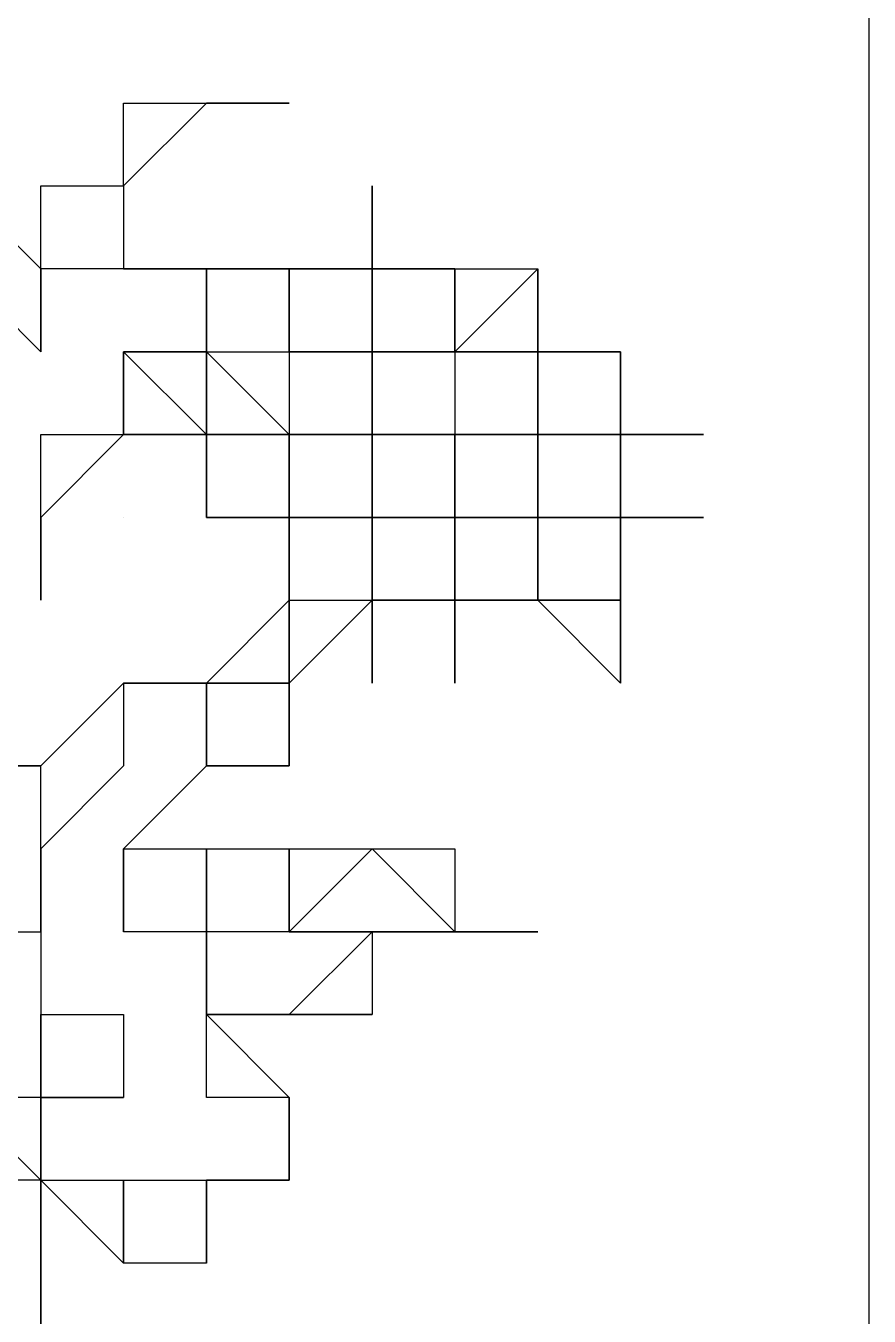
# Model space of a CAD drawing. Header units: millimetres. Extents: x 0 to 600, y 0 to 450.
# Drawn here: x 540.82 to 551, y 40.36 to 55.93 of the extents above; entities that cross this region are included whole.
import ezdxf

# ---------------------------------------------------------------- set-up
doc = ezdxf.new("R2010")
doc.units = ezdxf.units.MM
doc.layers.add('Engraving', color=1, linetype='Continuous')
doc.layers.add('External Cuts', color=5, linetype='Continuous')

msp = doc.modelspace()

# ---------------------------------------------------------------- linework, layer by layer
at = {"layer": 'Engraving'}
for p, q in [((542, 54), (542, 55)), ((542, 55), (543, 55)), ((543, 55), (542, 54)), ((543, 55), (543, 55)), ((543, 55), (543, 55)), ((543, 55), (544, 55)), ((544, 55), (543, 55)), ((543, 55), (543, 55)), ((543, 55), (543, 55)), ((543, 55), (543, 55)), ((544, 55), (544, 55)), ((544, 55), (544, 55)), ((544, 55), (544, 55)), ((540, 54), (541, 53)), ((541, 53), (541, 54)), ((541, 54), (542, 54)), ((542, 54), (542, 54)), ((542, 54), (542, 53)), ((545, 53), (545, 54)), ((545, 54), (545, 53)), ((541, 52), (540, 53)), ((541, 53), (541, 53)), ((541, 53), (541, 52)), ((541, 52), (541, 53)), ((541, 53), (541, 53)), ((541, 53), (541, 53)), ((541, 53), (541, 52)), ((542, 53), (541, 53)), ((541, 53), (541, 53)), ((541, 53), (541, 53)), ((541, 53), (541, 53)), ((543, 53), (542, 53)), ((542, 53), (542, 53)), ((542, 53), (542, 53)), ((542, 53), (542, 53)), ((542, 53), (543, 53)), ((543, 52), (543, 53)), ((543, 53), (543, 53)), ((543, 53), (543, 53)), ((543, 53), (543, 53)), ((543, 53), (543, 52)), ((543, 52), (543, 53)), ((543, 53), (543, 53)), ((543, 53), (543, 53)), ((543, 53), (543, 53)), ((543, 53), (543, 53)), ((543, 53), (543, 53)), ((543, 53), (544, 53)), ((544, 53), (543, 53)), ((543, 53), (544, 53)), ((544, 53), (543, 53)), ((543, 53), (543, 53)), ((543, 53), (543, 53)), ((543, 53), (543, 53)), ((543, 53), (543, 53)), ((543, 53), (543, 53)), ((543, 53), (543, 53)), ((543, 53), (543, 52)), ((544, 52), (544, 53)), ((544, 53), (544, 53)), ((544, 53), (544, 53)), ((544, 53), (544, 53)), ((544, 53), (544, 53)), ((544, 53), (544, 53)), ((544, 53), (544, 53)), ((544, 53), (545, 53)), ((545, 53), (544, 53)), ((544, 53), (544, 53)), ((544, 53), (544, 53)), ((544, 53), (544, 53)), ((544, 53), (544, 53)), ((544, 53), (544, 52)), ((544, 53), (544, 53)), ((544, 53), (544, 53)), ((544, 53), (544, 53)), ((544, 53), (544, 53)), ((544, 53), (544, 53)), ((544, 53), (544, 53)), ((544, 53), (544, 53)), ((544, 53), (544, 53)), ((544, 53), (544, 53)), ((544, 53), (544, 53)), ((544, 53), (544, 53)), ((544, 53), (544, 53)), ((544, 53), (544, 53)), ((544, 53), (544, 53)), ((544, 53), (544, 53)), ((544, 53), (544, 53)), ((544, 53), (544, 53)), ((544, 53), (544, 53)), ((544, 53), (544, 53)), ((544, 53), (544, 53)), ((544, 53), (544, 52)), ((544, 52), (544, 53)), ((544, 53), (544, 53)), ((546, 53), (545, 53)), ((545, 53), (545, 53)), ((545, 53), (545, 53)), ((545, 53), (545, 52)), ((545, 52), (545, 53)), ((545, 53), (545, 53)), ((545, 53), (545, 53)), ((545, 53), (545, 53)), ((545, 53), (545, 53)), ((545, 53), (545, 52)), ((545, 52), (545, 53)), ((545, 53), (545, 53)), ((545, 53), (545, 53)), ((545, 53), (545, 53)), ((545, 53), (545, 53)), ((545, 53), (545, 53)), ((545, 53), (545, 53)), ((545, 53), (546, 53)), ((545, 53), (545, 53)), ((545, 53), (545, 53)), ((545, 53), (545, 53)), ((545, 53), (545, 53)), ((545, 53), (545, 53)), ((545, 53), (545, 53)), ((545, 53), (545, 53)), ((545, 53), (545, 53)), ((545, 53), (545, 53)), ((545, 53), (545, 53)), ((545, 53), (545, 53)), ((545, 53), (545, 53)), ((545, 53), (546, 53)), ((546, 53), (545, 53)), ((545, 53), (545, 53)), ((545, 53), (545, 53)), ((545, 53), (545, 53)), ((545, 53), (545, 53)), ((546, 52), (546, 53)), ((546, 53), (546, 53)), ((546, 53), (546, 53)), ((546, 53), (546, 52)), ((546, 52), (546, 53)), ((546, 53), (546, 53)), ((546, 53), (546, 53)), ((546, 53), (546, 53)), ((546, 53), (546, 53)), ((546, 53), (546, 53)), ((546, 53), (546, 53)), ((546, 53), (546, 53)), ((546, 53), (546, 53)), ((546, 53), (546, 53)), ((546, 53), (546, 53)), ((546, 53), (546, 53)), ((546, 53), (546, 53)), ((546, 53), (546, 53)), ((546, 53), (546, 53)), ((546, 53), (546, 53)), ((546, 53), (546, 53)), ((546, 53), (546, 53)), ((546, 53), (546, 53)), ((546, 53), (546, 53)), ((546, 53), (546, 53)), ((546, 53), (546, 53)), ((546, 53), (546, 53)), ((546, 53), (546, 53)), ((546, 53), (546, 53)), ((546, 53), (546, 53)), ((546, 53), (546, 53)), ((546, 53), (546, 53)), ((546, 53), (546, 53)), ((546, 53), (546, 53)), ((546, 53), (547, 53)), ((547, 53), (546, 52)), ((547, 53), (547, 53)), ((547, 53), (547, 52)), ((547, 52), (547, 53)), ((547, 53), (547, 53)), ((541, 52), (541, 52)), ((541, 52), (541, 52)), ((541, 52), (541, 52)), ((541, 52), (541, 52)), ((541, 52), (541, 52)), ((543, 51), (542, 52)), ((542, 52), (542, 52)), ((542, 52), (542, 52)), ((542, 52), (542, 51)), ((542, 51), (542, 52)), ((542, 52), (542, 52)), ((542, 52), (542, 52)), ((542, 52), (543, 52)), ((543, 52), (542, 52)), ((542, 52), (542, 52)), ((542, 52), (542, 52)), ((542, 52), (543, 52)), ((542, 52), (542, 52)), ((542, 52), (542, 52)), ((542, 52), (542, 52)), ((542, 52), (542, 52)), ((542, 52), (543, 52)), ((543, 52), (542, 52)), ((542, 52), (542, 52)), ((542, 52), (542, 52)), ((542, 52), (542, 52)), ((542, 52), (542, 52)), ((543, 52), (543, 52)), ((543, 52), (543, 52)), ((543, 52), (543, 52)), ((543, 52), (543, 51)), ((544, 51), (543, 52)), ((543, 52), (543, 52)), ((543, 52), (543, 52)), ((543, 52), (543, 52)), ((543, 52), (543, 52)), ((543, 52), (543, 52)), ((543, 52), (543, 52)), ((543, 52), (543, 52)), ((543, 52), (544, 52)), ((543, 52), (543, 52)), ((543, 52), (543, 52)), ((543, 52), (543, 52)), ((543, 52), (543, 52)), ((543, 52), (543, 51)), ((543, 51), (543, 52)), ((543, 52), (543, 52)), ((543, 52), (543, 52)), ((543, 52), (543, 52)), ((543, 52), (543, 52)), ((543, 52), (543, 52)), ((544, 52), (544, 52)), ((544, 52), (544, 52)), ((544, 52), (544, 52)), ((544, 52), (544, 52)), ((544, 52), (544, 52)), ((544, 52), (544, 52)), ((544, 52), (544, 52)), ((544, 52), (544, 52)), ((544, 52), (544, 52)), ((544, 52), (544, 52)), ((544, 52), (544, 52)), ((544, 52), (544, 52)), ((544, 52), (544, 52)), ((544, 52), (544, 52)), ((544, 52), (544, 52)), ((544, 52), (545, 52)), ((545, 52), (544, 52)), ((544, 52), (544, 52)), ((544, 52), (544, 52)), ((544, 52), (544, 52)), ((544, 52), (544, 52)), ((544, 52), (544, 52)), ((544, 52), (544, 51)), ((544, 52), (544, 52)), ((544, 52), (544, 52)), ((544, 52), (544, 52)), ((544, 52), (544, 52)), ((544, 52), (544, 52)), ((545, 52), (545, 52)), ((545, 52), (545, 52)), ((545, 52), (545, 52)), ((545, 52), (545, 52)), ((545, 52), (545, 52)), ((545, 52), (545, 52)), ((545, 52), (545, 52)), ((545, 51), (545, 52)), ((545, 52), (545, 51)), ((545, 51), (545, 52)), ((545, 52), (545, 52)), ((545, 52), (545, 52)), ((545, 52), (545, 52)), ((545, 52), (545, 52)), ((545, 52), (545, 52)), ((545, 52), (545, 52)), ((545, 52), (545, 52)), ((545, 52), (545, 52)), ((545, 52), (545, 52)), ((545, 52), (545, 52)), ((545, 52), (545, 52)), ((545, 52), (545, 52)), ((545, 52), (545, 52)), ((545, 52), (545, 52)), ((545, 52), (545, 52)), ((545, 52), (545, 52)), ((545, 52), (545, 52)), ((545, 52), (545, 52)), ((545, 52), (545, 52)), ((545, 52), (546, 52)), ((545, 51), (545, 52)), ((545, 52), (545, 52)), ((545, 52), (545, 51)), ((545, 52), (545, 52)), ((545, 52), (546, 52)), ((546, 52), (545, 52)), ((545, 52), (545, 52)), ((545, 52), (545, 52)), ((545, 52), (545, 52)), ((545, 52), (545, 52)), ((545, 52), (545, 52)), ((545, 52), (545, 52)), ((545, 52), (545, 52)), ((545, 52), (545, 52)), ((545, 52), (545, 52)), ((545, 52), (545, 52)), ((545, 52), (545, 52)), ((545, 52), (545, 52)), ((545, 52), (545, 52)), ((545, 52), (545, 52)), ((545, 52), (545, 52)), ((545, 52), (545, 52)), ((545, 52), (545, 52)), ((546, 52), (546, 52)), ((546, 52), (546, 52)), ((546, 52), (546, 52)), ((546, 52), (546, 52)), ((546, 52), (546, 52)), ((546, 52), (546, 52)), ((546, 52), (546, 52)), ((546, 52), (546, 52)), ((546, 52), (546, 52)), ((546, 52), (546, 52)), ((546, 52), (546, 52)), ((546, 52), (546, 52)), ((546, 52), (546, 52)), ((547, 52), (546, 52)), ((546, 52), (546, 52)), ((546, 52), (546, 52)), ((546, 52), (546, 52)), ((546, 52), (546, 52)), ((546, 52), (546, 52)), ((546, 52), (547, 52)), ((547, 52), (546, 52)), ((546, 52), (546, 52)), ((546, 52), (546, 52)), ((546, 52), (546, 52)), ((546, 52), (546, 52)), ((546, 52), (546, 52)), ((546, 52), (546, 52)), ((546, 52), (546, 52)), ((546, 52), (546, 52)), ((546, 52), (546, 52)), ((546, 52), (546, 52)), ((546, 52), (546, 52)), ((546, 52), (546, 51)), ((546, 52), (546, 52)), ((546, 52), (546, 52)), ((546, 52), (546, 52)), ((546, 52), (546, 52)), ((546, 52), (546, 52)), ((546, 52), (546, 52)), ((546, 52), (546, 52)), ((546, 52), (546, 52)), ((546, 52), (546, 52)), ((546, 52), (546, 52)), ((546, 52), (546, 52)), ((546, 52), (546, 52)), ((546, 52), (546, 52)), ((546, 52), (546, 52)), ((546, 52), (546, 52)), ((546, 52), (546, 52)), ((546, 52), (546, 52)), ((546, 52), (546, 52)), ((546, 52), (546, 52)), ((546, 52), (546, 52)), ((546, 52), (546, 52)), ((546, 52), (546, 52)), ((546, 52), (547, 52)), ((548, 52), (547, 52)), ((547, 52), (547, 52)), ((547, 52), (547, 51)), ((547, 51), (547, 52)), ((547, 52), (547, 52)), ((547, 52), (547, 52)), ((547, 52), (547, 52)), ((547, 52), (547, 52)), ((547, 52), (547, 52)), ((547, 52), (548, 52)), ((548, 52), (547, 52)), ((547, 52), (547, 52)), ((547, 52), (547, 52)), ((547, 52), (547, 52)), ((547, 52), (547, 52)), ((547, 52), (547, 52)), ((547, 52), (547, 52)), ((547, 52), (547, 52)), ((547, 52), (547, 52)), ((547, 52), (547, 52)), ((547, 52), (547, 52)), ((547, 52), (547, 52)), ((547, 52), (547, 52)), ((547, 52), (547, 52)), ((547, 52), (547, 52)), ((547, 52), (548, 52)), ((547, 52), (547, 52)), ((547, 52), (547, 52)), ((547, 52), (547, 52)), ((547, 52), (547, 52)), ((547, 52), (547, 52)), ((547, 52), (547, 52)), ((547, 52), (547, 52)), ((547, 52), (547, 52)), ((547, 52), (547, 52)), ((547, 52), (547, 52)), ((547, 52), (547, 52)), ((547, 52), (547, 52)), ((547, 52), (547, 52)), ((547, 52), (547, 52)), ((547, 52), (547, 52)), ((547, 52), (547, 52)), ((547, 52), (547, 52)), ((548, 51), (548, 52)), ((548, 52), (548, 51)), ((548, 52), (548, 52)), ((548, 52), (548, 52)), ((548, 52), (548, 52)), ((548, 52), (548, 52)), ((548, 52), (548, 52)), ((548, 52), (548, 52)), ((548, 52), (548, 52)), ((548, 52), (548, 52)), ((548, 52), (548, 52)), ((548, 52), (548, 52)), ((548, 52), (548, 52)), ((548, 52), (548, 52)), ((548, 52), (548, 52)), ((548, 52), (548, 52)), ((542, 51), (541, 50)), ((541, 50), (541, 51)), ((541, 51), (542, 51)), ((542, 51), (542, 51)), ((542, 51), (542, 51)), ((542, 51), (542, 51)), ((542, 51), (542, 51)), ((542, 51), (542, 51)), ((542, 51), (542, 51)), ((542, 51), (542, 51)), ((542, 51), (542, 51)), ((542, 51), (542, 51)), ((542, 51), (542, 51)), ((542, 51), (542, 51)), ((542, 51), (542, 51)), ((542, 51), (542, 51)), ((542, 51), (542, 51)), ((543, 51), (542, 51)), ((542, 51), (543, 51)), ((544, 51), (543, 51)), ((543, 51), (543, 51)), ((543, 51), (543, 51)), ((543, 51), (543, 51)), ((543, 51), (543, 51)), ((543, 51), (543, 51)), ((543, 51), (543, 51)), ((543, 51), (544, 51)), ((543, 50), (543, 51)), ((543, 51), (543, 51)), ((543, 51), (543, 51)), ((543, 51), (543, 51)), ((543, 51), (543, 51)), ((543, 51), (543, 51)), ((543, 51), (543, 51)), ((543, 51), (543, 51)), ((543, 51), (543, 51)), ((543, 51), (543, 51)), ((543, 51), (543, 50)), ((544, 50), (544, 51)), ((544, 51), (544, 51)), ((544, 51), (544, 51)), ((544, 51), (544, 51)), ((544, 51), (544, 51)), ((544, 51), (544, 51)), ((544, 51), (544, 51)), ((544, 51), (544, 51)), ((544, 51), (544, 51)), ((544, 51), (544, 51)), ((544, 51), (544, 51)), ((544, 51), (544, 51)), ((544, 51), (544, 51)), ((544, 51), (544, 51)), ((544, 51), (544, 51)), ((544, 51), (545, 51)), ((545, 51), (544, 51)), ((544, 51), (544, 51)), ((544, 51), (544, 51)), ((544, 51), (544, 51)), ((544, 51), (544, 51)), ((544, 51), (544, 51)), ((544, 51), (544, 51)), ((544, 51), (544, 51)), ((544, 51), (544, 51)), ((544, 51), (544, 50)), ((545, 51), (545, 51)), ((545, 51), (545, 51)), ((545, 51), (545, 51)), ((545, 51), (545, 51)), ((545, 51), (545, 51)), ((545, 51), (545, 51)), ((545, 51), (545, 51)), ((545, 51), (545, 51)), ((545, 51), (546, 51)), ((545, 50), (545, 51)), ((545, 51), (545, 51)), ((545, 51), (545, 51)), ((545, 51), (545, 51)), ((545, 51), (545, 50)), ((546, 51), (545, 51)), ((545, 51), (545, 51)), ((545, 51), (545, 51)), ((545, 51), (545, 51)), ((545, 51), (545, 51)), ((545, 51), (545, 51)), ((545, 51), (545, 51)), ((545, 51), (545, 51)), ((545, 51), (545, 51)), ((545, 51), (545, 51)), ((545, 51), (545, 51)), ((545, 51), (545, 51)), ((545, 51), (545, 51)), ((545, 51), (545, 51)), ((545, 51), (545, 51)), ((545, 51), (545, 51)), ((545, 51), (545, 51)), ((545, 51), (545, 51)), ((545, 51), (545, 51)), ((545, 51), (545, 51)), ((545, 51), (545, 51)), ((545, 51), (545, 51)), ((545, 51), (545, 51)), ((546, 51), (545, 51)), ((545, 51), (545, 51)), ((545, 51), (545, 51)), ((545, 51), (545, 51)), ((545, 51), (545, 51)), ((545, 51), (545, 51)), ((546, 51), (546, 51)), ((546, 51), (546, 51)), ((546, 51), (546, 51)), ((546, 51), (546, 51)), ((546, 51), (546, 51)), ((546, 51), (546, 51)), ((546, 51), (546, 51)), ((546, 51), (547, 51)), ((547, 51), (546, 51)), ((546, 51), (546, 51)), ((546, 51), (547, 51)), ((546, 50), (546, 51)), ((546, 51), (546, 51)), ((546, 51), (546, 51)), ((546, 51), (546, 51)), ((546, 51), (546, 51)), ((546, 50), (546, 51)), ((546, 51), (546, 51)), ((546, 51), (546, 51)), ((546, 51), (546, 51)), ((546, 51), (546, 50)), ((546, 51), (546, 51)), ((546, 51), (547, 51)), ((547, 51), (546, 51)), ((546, 51), (546, 51)), ((546, 51), (546, 51)), ((546, 51), (546, 51)), ((546, 51), (546, 51)), ((546, 51), (546, 51)), ((546, 51), (546, 51)), ((546, 51), (546, 51)), ((546, 51), (546, 51)), ((546, 51), (546, 51)), ((546, 51), (546, 51)), ((546, 51), (546, 51)), ((546, 51), (546, 51)), ((546, 51), (546, 51)), ((547, 51), (547, 51)), ((547, 51), (547, 51)), ((547, 51), (547, 51)), ((547, 51), (547, 51)), ((547, 51), (547, 51)), ((547, 51), (547, 51)), ((547, 51), (547, 50)), ((547, 50), (547, 51)), ((547, 51), (547, 51)), ((547, 51), (547, 51)), ((547, 51), (547, 51)), ((547, 51), (547, 51)), ((547, 51), (547, 51)), ((547, 51), (547, 51)), ((547, 51), (547, 51)), ((547, 51), (548, 51)), ((547, 51), (547, 51)), ((547, 51), (547, 51)), ((547, 51), (547, 51)), ((547, 51), (547, 51)), ((548, 51), (547, 51)), ((547, 51), (547, 51)), ((547, 51), (547, 51)), ((547, 51), (547, 51)), ((547, 51), (547, 51)), ((547, 51), (547, 51)), ((547, 51), (548, 51)), ((548, 51), (547, 51)), ((547, 51), (547, 51)), ((547, 51), (547, 51)), ((547, 51), (547, 51)), ((547, 51), (547, 50)), ((547, 51), (547, 51)), ((547, 51), (547, 51)), ((548, 51), (548, 51)), ((548, 51), (548, 51)), ((548, 51), (548, 51)), ((548, 51), (548, 51)), ((548, 51), (548, 51)), ((548, 51), (548, 51)), ((548, 51), (548, 50)), ((548, 50), (548, 51)), ((548, 51), (548, 51)), ((548, 51), (548, 51)), ((548, 51), (548, 51)), ((548, 51), (548, 51)), ((548, 51), (548, 51)), ((548, 51), (548, 51)), ((548, 51), (548, 51)), ((548, 51), (549, 51)), ((549, 51), (548, 51)), ((548, 51), (548, 51)), ((548, 51), (548, 51)), ((548, 51), (548, 51)), ((548, 51), (548, 51)), ((548, 51), (548, 51)), ((548, 51), (548, 51)), ((548, 51), (548, 51)), ((548, 51), (548, 51)), ((548, 51), (548, 51)), ((548, 51), (548, 51)), ((548, 51), (548, 51)), ((548, 51), (548, 51)), ((548, 51), (548, 51)), ((548, 51), (548, 51)), ((548, 51), (548, 51)), ((548, 51), (549, 51)), ((549, 51), (548, 51)), ((548, 51), (548, 50)), ((548, 50), (548, 51)), ((549, 51), (549, 51)), ((549, 51), (549, 51)), ((549, 51), (549, 51)), ((549, 51), (549, 51)), ((549, 51), (549, 51)), ((541, 50), (541, 50)), ((541, 50), (541, 49)), ((541, 49), (541, 50)), ((541, 50), (541, 50)), ((541, 50), (541, 50)), ((541, 50), (541, 50)), ((541, 50), (541, 50)), ((541, 50), (541, 50)), ((542, 50), (542, 50)), ((542, 50), (542, 50)), ((542, 50), (542, 50)), ((542, 50), (542, 50)), ((542, 50), (542, 50)), ((542, 50), (542, 50)), ((542, 50), (542, 50)), ((542, 50), (542, 50)), ((542, 50), (542, 50)), ((542, 50), (542, 50)), ((542, 50), (542, 50)), ((542, 50), (542, 50)), ((542, 50), (542, 50)), ((542, 50), (542, 50)), ((544, 50), (543, 50)), ((543, 50), (543, 50)), ((543, 50), (543, 50)), ((543, 50), (543, 50)), ((543, 50), (543, 50)), ((543, 50), (543, 50)), ((543, 50), (543, 50)), ((543, 50), (543, 50)), ((543, 50), (543, 50)), ((543, 50), (543, 50)), ((543, 50), (543, 50)), ((543, 50), (543, 50)), ((543, 50), (543, 50)), ((543, 50), (543, 50)), ((543, 50), (543, 50)), ((543, 50), (543, 50)), ((543, 50), (543, 50)), ((543, 50), (543, 50)), ((543, 50), (543, 50)), ((543, 50), (544, 50)), ((544, 50), (543, 50)), ((543, 50), (543, 50)), ((543, 50), (544, 50)), ((543, 50), (543, 50)), ((543, 50), (543, 50)), ((543, 50), (543, 50)), ((543, 50), (543, 50)), ((544, 49), (544, 50)), ((544, 50), (544, 50)), ((544, 50), (544, 50)), ((544, 50), (544, 50)), ((544, 50), (544, 50)), ((544, 50), (544, 50)), ((544, 50), (544, 50)), ((544, 50), (544, 50)), ((544, 50), (544, 50)), ((544, 50), (544, 50)), ((544, 50), (544, 50)), ((544, 50), (544, 50)), ((544, 50), (544, 50)), ((544, 50), (544, 50)), ((544, 50), (544, 50)), ((544, 50), (544, 49)), ((544, 50), (544, 50)), ((544, 50), (544, 50)), ((544, 50), (544, 50)), ((544, 50), (544, 50)), ((544, 50), (544, 50)), ((544, 50), (544, 50)), ((544, 50), (544, 50)), ((544, 50), (544, 50)), ((544, 50), (544, 50)), ((544, 50), (545, 50)), ((545, 50), (544, 50)), ((544, 50), (544, 50)), ((544, 50), (544, 50)), ((544, 50), (544, 50)), ((546, 50), (545, 50)), ((545, 50), (545, 50)), ((545, 50), (545, 50)), ((545, 50), (545, 50)), ((545, 50), (545, 50)), ((545, 50), (545, 50)), ((545, 50), (545, 50)), ((545, 50), (545, 50)), ((545, 50), (545, 50)), ((545, 50), (545, 50)), ((545, 50), (545, 50)), ((545, 50), (545, 50)), ((545, 50), (545, 50)), ((545, 50), (545, 50)), ((545, 50), (545, 50)), ((545, 50), (545, 50)), ((545, 50), (545, 50)), ((545, 50), (546, 50)), ((545, 49), (545, 50)), ((545, 50), (545, 49)), ((545, 50), (545, 50)), ((545, 50), (545, 50)), ((545, 50), (545, 50)), ((545, 50), (545, 50)), ((545, 50), (545, 50)), ((545, 50), (545, 50)), ((545, 50), (545, 50)), ((545, 50), (545, 50)), ((545, 50), (545, 50)), ((545, 50), (545, 50)), ((545, 50), (545, 50)), ((545, 50), (545, 50)), ((545, 50), (545, 50)), ((545, 50), (545, 50)), ((545, 50), (545, 50)), ((545, 50), (545, 50)), ((545, 50), (545, 50)), ((547, 50), (546, 50)), ((546, 50), (546, 50)), ((546, 50), (546, 50)), ((546, 50), (546, 50)), ((546, 50), (546, 50)), ((546, 50), (547, 50)), ((547, 50), (546, 50)), ((546, 50), (547, 50)), ((546, 49), (546, 50)), ((546, 50), (546, 50)), ((546, 50), (546, 50)), ((546, 50), (546, 50)), ((546, 50), (546, 50)), ((546, 50), (546, 50)), ((546, 50), (546, 50)), ((546, 50), (546, 50)), ((546, 50), (546, 50)), ((546, 50), (546, 50)), ((546, 50), (546, 50)), ((546, 50), (546, 50)), ((546, 50), (546, 50)), ((546, 50), (546, 50)), ((546, 50), (546, 50)), ((546, 50), (546, 50)), ((546, 50), (546, 50)), ((546, 50), (546, 50)), ((546, 50), (546, 50)), ((546, 50), (546, 50)), ((547, 50), (546, 50)), ((546, 50), (546, 49)), ((546, 50), (546, 50)), ((546, 50), (547, 50)), ((547, 50), (546, 50)), ((546, 50), (546, 50)), ((546, 50), (546, 50)), ((546, 50), (546, 50)), ((546, 50), (546, 50)), ((547, 50), (547, 50)), ((547, 50), (547, 50)), ((547, 50), (547, 50)), ((547, 50), (547, 50)), ((547, 50), (547, 50)), ((547, 50), (547, 50)), ((547, 50), (547, 50)), ((547, 50), (547, 50)), ((547, 50), (547, 50)), ((547, 50), (547, 50)), ((547, 50), (547, 50)), ((547, 50), (547, 50)), ((547, 50), (547, 50)), ((547, 50), (547, 50)), ((547, 50), (547, 50)), ((547, 50), (547, 50)), ((547, 50), (547, 50)), ((548, 50), (547, 50)), ((547, 50), (547, 50)), ((547, 50), (547, 49)), ((547, 49), (547, 50)), ((547, 50), (547, 50)), ((547, 50), (548, 50)), ((548, 50), (547, 50)), ((547, 50), (547, 50)), ((547, 50), (547, 50)), ((547, 50), (547, 50)), ((547, 50), (547, 50)), ((547, 50), (547, 50)), ((547, 50), (547, 50)), ((547, 50), (547, 50)), ((547, 50), (547, 50)), ((547, 50), (547, 50)), ((547, 50), (547, 50)), ((547, 50), (547, 50)), ((547, 50), (547, 50)), ((547, 50), (548, 50)), ((548, 50), (548, 50)), ((548, 50), (548, 50)), ((548, 50), (548, 50)), ((548, 50), (549, 50)), ((549, 50), (548, 50)), ((548, 50), (548, 50)), ((548, 50), (548, 50)), ((548, 50), (548, 50)), ((548, 50), (548, 50)), ((548, 50), (548, 50)), ((548, 50), (548, 50)), ((548, 50), (548, 50)), ((548, 50), (548, 50)), ((548, 49), (548, 50)), ((548, 50), (548, 50)), ((548, 50), (548, 50)), ((548, 50), (548, 49)), ((548, 50), (548, 50)), ((548, 50), (548, 50)), ((548, 50), (548, 50)), ((548, 50), (548, 50)), ((548, 50), (548, 50)), ((548, 50), (548, 50)), ((548, 50), (548, 50)), ((548, 50), (548, 50)), ((548, 50), (548, 50)), ((548, 50), (548, 50)), ((548, 50), (548, 50)), ((548, 50), (548, 50)), ((548, 50), (548, 50)), ((548, 50), (548, 50)), ((548, 50), (548, 50)), ((548, 50), (548, 50)), ((548, 50), (548, 50)), ((548, 50), (548, 50)), ((548, 50), (548, 50)), ((548, 50), (548, 50)), ((548, 50), (548, 50)), ((548, 50), (548, 50)), ((548, 50), (548, 50)), ((548, 50), (548, 50)), ((549, 50), (549, 50)), ((549, 50), (549, 50)), ((541, 49), (541, 49)), ((541, 49), (541, 49)), ((543, 48), (544, 49)), ((544, 49), (543, 48)), ((544, 49), (544, 49)), ((544, 49), (544, 49)), ((544, 49), (544, 48)), ((544, 48), (544, 49)), ((544, 49), (545, 49)), ((545, 49), (544, 48)), ((544, 48), (544, 49)), ((544, 49), (544, 49)), ((544, 49), (544, 49)), ((544, 49), (544, 49)), ((544, 49), (544, 49)), ((545, 49), (545, 49)), ((545, 49), (545, 48)), ((545, 48), (545, 49)), ((545, 49), (545, 49)), ((545, 49), (545, 49)), ((545, 49), (545, 48)), ((545, 48), (545, 49)), ((546, 49), (545, 49)), ((545, 49), (545, 49)), ((545, 49), (545, 49)), ((545, 49), (545, 49)), ((545, 49), (545, 49)), ((545, 49), (545, 49)), ((545, 49), (545, 49)), ((545, 49), (545, 49)), ((545, 49), (546, 49)), ((546, 49), (545, 49)), ((545, 49), (545, 49)), ((545, 49), (545, 49)), ((545, 49), (545, 49)), ((545, 49), (545, 49)), ((545, 49), (545, 49)), ((545, 49), (545, 49)), ((545, 49), (545, 49)), ((545, 49), (545, 49)), ((545, 49), (545, 49)), ((545, 49), (546, 49)), ((547, 49), (546, 49)), ((546, 49), (546, 49)), ((546, 49), (546, 49)), ((546, 49), (546, 49)), ((546, 49), (546, 49)), ((546, 49), (546, 49)), ((546, 49), (546, 49)), ((546, 49), (546, 49)), ((546, 49), (546, 49)), ((546, 49), (546, 49)), ((546, 49), (546, 49)), ((546, 49), (546, 49)), ((546, 49), (546, 49)), ((546, 49), (547, 49)), ((546, 48), (546, 49)), ((546, 49), (546, 49)), ((546, 49), (546, 48)), ((546, 48), (546, 49)), ((546, 49), (546, 49)), ((546, 49), (546, 48)), ((547, 49), (546, 49)), ((546, 49), (546, 49)), ((546, 49), (546, 49)), ((546, 49), (546, 49)), ((546, 49), (546, 49)), ((546, 49), (546, 49)), ((546, 49), (546, 49)), ((546, 49), (546, 49)), ((546, 49), (546, 49)), ((546, 49), (546, 49)), ((546, 49), (546, 49)), ((546, 49), (546, 49)), ((546, 49), (546, 49)), ((546, 49), (547, 49)), ((547, 49), (547, 49)), ((547, 49), (548, 49)), ((548, 49), (547, 49)), ((547, 49), (547, 49)), ((548, 49), (547, 49)), ((547, 49), (547, 49)), ((547, 49), (547, 49)), ((547, 49), (547, 49)), ((547, 49), (547, 49)), ((547, 49), (548, 49)), ((547, 49), (547, 49)), ((547, 49), (547, 49)), ((547, 49), (547, 49)), ((547, 49), (548, 49)), ((548, 48), (547, 49)), ((547, 49), (547, 49)), ((548, 49), (548, 49)), ((548, 49), (548, 49)), ((548, 49), (548, 49)), ((548, 49), (548, 49)), ((548, 49), (548, 49)), ((548, 49), (548, 49)), ((548, 49), (548, 49)), ((548, 49), (548, 49)), ((548, 49), (548, 49)), ((548, 49), (548, 49)), ((548, 49), (548, 49)), ((548, 49), (548, 49)), ((548, 49), (548, 49)), ((548, 49), (548, 49)), ((548, 49), (548, 49)), ((548, 49), (548, 49)), ((548, 49), (548, 49)), ((548, 49), (548, 49)), ((548, 49), (548, 49)), ((548, 49), (548, 49)), ((548, 49), (548, 49)), ((548, 49), (548, 49)), ((548, 49), (548, 49)), ((548, 49), (548, 48)), ((548, 49), (548, 49)), ((548, 49), (548, 49)), ((548, 49), (548, 49)), ((548, 49), (548, 48)), ((548, 48), (548, 49)), ((548, 49), (548, 49)), ((548, 49), (548, 49)), ((541, 47), (542, 48)), ((542, 48), (542, 48)), ((542, 48), (542, 48)), ((542, 48), (542, 48)), ((542, 48), (543, 48)), ((543, 48), (542, 48)), ((542, 48), (542, 48)), ((542, 48), (542, 48)), ((542, 48), (542, 47)), ((543, 48), (543, 48)), ((543, 48), (543, 48)), ((543, 48), (543, 48)), ((543, 48), (543, 48)), ((543, 48), (543, 48)), ((543, 48), (543, 48)), ((543, 47), (543, 48)), ((543, 48), (543, 48)), ((543, 48), (543, 47)), ((544, 48), (543, 48)), ((543, 48), (544, 48)), ((544, 48), (544, 48)), ((544, 48), (544, 48)), ((544, 48), (544, 48)), ((544, 48), (544, 48)), ((544, 47), (544, 48)), ((544, 48), (544, 48)), ((544, 48), (544, 48)), ((544, 48), (544, 48)), ((544, 48), (544, 48)), ((544, 48), (544, 48)), ((544, 48), (544, 48)), ((544, 48), (544, 48)), ((544, 48), (544, 48)), ((544, 48), (544, 48)), ((544, 48), (544, 48)), ((544, 48), (544, 48)), ((544, 48), (544, 47)), ((545, 48), (545, 48)), ((545, 48), (545, 48)), ((545, 48), (545, 48)), ((545, 48), (545, 48)), ((545, 48), (545, 48)), ((545, 48), (545, 48)), ((546, 48), (546, 48)), ((546, 48), (546, 48)), ((546, 48), (546, 48)), ((546, 48), (546, 48)), ((546, 48), (546, 48)), ((546, 48), (546, 48)), ((546, 48), (546, 48)), ((546, 48), (546, 48)), ((546, 48), (546, 48)), ((546, 48), (546, 48)), ((546, 48), (546, 48)), ((546, 48), (546, 48)), ((546, 48), (546, 48)), ((546, 48), (546, 48)), ((548, 48), (548, 48)), ((548, 48), (548, 48)), ((541, 47), (540, 47)), ((540, 47), (541, 47)), ((541, 46), (541, 47)), ((541, 47), (541, 47)), ((541, 47), (541, 47)), ((541, 47), (541, 47)), ((541, 47), (541, 47)), ((541, 47), (541, 47)), ((541, 47), (541, 47)), ((541, 47), (541, 47)), ((541, 47), (541, 47)), ((541, 47), (541, 47)), ((542, 47), (541, 46)), ((542, 46), (543, 47)), ((543, 47), (542, 46)), ((543, 47), (543, 47)), ((543, 47), (543, 47)), ((543, 47), (544, 47)), ((544, 47), (543, 47)), ((543, 47), (543, 47)), ((543, 47), (543, 47)), ((544, 47), (544, 47)), ((544, 47), (544, 47)), ((544, 47), (544, 47)), ((541, 45), (541, 46)), ((541, 46), (541, 46)), ((541, 46), (541, 46)), ((541, 46), (541, 45)), ((542, 45), (542, 46)), ((542, 46), (542, 46)), ((542, 46), (542, 46)), ((542, 46), (542, 46)), ((542, 46), (542, 45)), ((542, 45), (542, 46)), ((542, 46), (542, 46)), ((542, 46), (542, 46)), ((542, 46), (543, 46)), ((543, 46), (543, 45)), ((543, 45), (543, 46)), ((543, 46), (544, 46)), ((543, 45), (543, 46)), ((543, 46), (543, 45)), ((543, 46), (543, 46)), ((543, 46), (543, 46)), ((543, 46), (543, 46)), ((543, 46), (543, 46)), ((543, 46), (543, 46)), ((543, 46), (543, 46)), ((543, 46), (543, 46)), ((543, 46), (543, 46)), ((543, 46), (543, 46)), ((545, 46), (544, 45)), ((544, 45), (544, 46)), ((544, 46), (544, 46)), ((544, 46), (544, 46)), ((544, 46), (544, 46)), ((544, 46), (544, 45)), ((544, 46), (544, 46)), ((544, 46), (544, 46)), ((544, 46), (544, 46)), ((544, 46), (544, 46)), ((544, 46), (544, 46)), ((544, 46), (544, 46)), ((544, 46), (544, 45)), ((544, 45), (544, 46)), ((544, 46), (545, 46)), ((546, 45), (545, 46)), ((545, 46), (545, 46)), ((545, 46), (545, 46)), ((545, 46), (545, 46)), ((545, 46), (545, 46)), ((545, 46), (545, 46)), ((545, 46), (545, 46)), ((545, 46), (545, 46)), ((545, 46), (545, 46)), ((545, 46), (545, 46)), ((545, 46), (545, 46)), ((545, 46), (545, 46)), ((545, 46), (545, 46)), ((545, 46), (545, 46)), ((545, 46), (545, 46)), ((545, 46), (545, 46)), ((545, 46), (545, 46)), ((545, 46), (545, 46)), ((545, 46), (545, 46)), ((545, 46), (545, 46)), ((545, 46), (545, 46)), ((545, 46), (546, 46)), ((546, 46), (546, 46)), ((546, 46), (546, 45)), ((540, 45), (541, 45)), ((541, 45), (541, 45)), ((541, 45), (541, 44)), ((541, 45), (541, 45)), ((541, 45), (541, 45)), ((541, 45), (541, 45)), ((541, 45), (541, 45)), ((542, 45), (542, 45)), ((542, 45), (542, 45)), ((542, 45), (542, 45)), ((542, 45), (542, 45)), ((542, 45), (542, 45)), ((542, 45), (542, 45)), ((542, 45), (542, 45)), ((542, 45), (542, 45)), ((542, 45), (542, 45)), ((542, 45), (542, 45)), ((542, 45), (542, 45)), ((543, 45), (542, 45)), ((542, 45), (542, 45)), ((542, 45), (542, 45)), ((542, 45), (542, 45)), ((542, 45), (542, 45)), ((542, 45), (542, 45)), ((542, 45), (542, 45)), ((542, 45), (542, 45)), ((542, 45), (542, 45)), ((542, 45), (542, 45)), ((542, 45), (542, 45)), ((543, 44), (543, 45)), ((543, 45), (543, 44)), ((543, 45), (543, 45)), ((543, 45), (543, 45)), ((543, 45), (543, 45)), ((543, 45), (543, 44)), ((543, 44), (543, 45)), ((543, 45), (543, 45)), ((543, 45), (543, 45)), ((543, 45), (543, 45)), ((543, 45), (543, 45)), ((543, 45), (543, 45)), ((543, 45), (543, 45)), ((543, 45), (543, 45)), ((543, 45), (543, 45)), ((543, 45), (543, 45)), ((544, 45), (543, 45)), ((543, 45), (543, 45)), ((543, 45), (543, 45)), ((543, 45), (543, 45)), ((543, 45), (543, 45)), ((543, 45), (543, 45)), ((543, 45), (543, 45)), ((543, 45), (543, 45)), ((543, 45), (543, 45)), ((543, 45), (543, 45)), ((543, 45), (543, 45)), ((543, 45), (543, 45)), ((543, 45), (543, 45)), ((543, 45), (543, 45)), ((543, 45), (543, 45)), ((543, 45), (543, 45)), ((543, 45), (543, 45)), ((543, 45), (543, 45)), ((543, 45), (543, 45)), ((543, 45), (543, 45)), ((543, 45), (543, 45)), ((544, 44), (545, 45)), ((544, 45), (544, 45)), ((544, 45), (544, 45)), ((544, 45), (545, 45)), ((545, 45), (544, 45)), ((544, 45), (544, 45)), ((544, 45), (544, 45)), ((544, 45), (544, 45)), ((544, 45), (544, 45)), ((544, 45), (544, 45)), ((544, 45), (544, 45)), ((544, 45), (544, 45)), ((544, 45), (544, 45)), ((544, 45), (544, 45)), ((544, 45), (544, 45)), ((544, 45), (544, 45)), ((544, 45), (544, 45)), ((544, 45), (544, 45)), ((544, 45), (544, 45)), ((545, 45), (545, 45)), ((545, 45), (545, 45)), ((545, 45), (545, 45)), ((545, 45), (545, 45)), ((545, 45), (545, 45)), ((545, 45), (545, 44)), ((545, 45), (545, 45)), ((545, 45), (546, 45)), ((546, 45), (545, 45)), ((545, 45), (545, 45)), ((546, 45), (546, 45)), ((546, 45), (546, 45)), ((546, 45), (546, 45)), ((546, 45), (546, 45)), ((546, 45), (546, 45)), ((546, 45), (547, 45)), ((547, 45), (546, 45)), ((546, 45), (546, 45)), ((546, 45), (546, 45)), ((546, 45), (546, 45)), ((546, 45), (546, 45)), ((547, 45), (546, 45)), ((546, 45), (546, 45)), ((546, 45), (546, 45)), ((546, 45), (546, 45)), ((546, 45), (546, 45)), ((546, 45), (546, 45)), ((546, 45), (546, 45)), ((546, 45), (546, 45)), ((546, 45), (546, 45)), ((546, 45), (546, 45)), ((546, 45), (546, 45)), ((546, 45), (547, 45)), ((547, 45), (547, 45)), ((547, 45), (547, 45)), ((547, 45), (547, 45)), ((547, 45), (547, 45)), ((547, 45), (547, 45)), ((547, 45), (547, 45)), ((547, 45), (547, 45)), ((547, 45), (547, 45)), ((547, 45), (547, 45)), ((541, 44), (541, 44)), ((541, 44), (541, 44)), ((541, 44), (541, 44)), ((541, 44), (541, 43)), ((541, 43), (541, 44)), ((541, 44), (541, 44)), ((541, 44), (541, 44)), ((541, 44), (541, 43)), ((541, 44), (541, 44)), ((541, 44), (541, 44)), ((541, 44), (541, 44)), ((541, 44), (542, 44)), ((541, 43), (541, 44)), ((541, 44), (541, 44)), ((541, 44), (541, 44)), ((541, 44), (541, 44)), ((541, 44), (541, 44)), ((541, 44), (541, 44)), ((541, 44), (541, 44)), ((541, 44), (541, 44)), ((541, 44), (541, 44)), ((541, 44), (541, 44)), ((541, 44), (541, 44)), ((541, 44), (541, 44)), ((541, 44), (541, 44)), ((542, 44), (542, 44)), ((542, 44), (542, 44)), ((542, 44), (542, 44)), ((542, 44), (542, 44)), ((542, 44), (542, 44)), ((542, 44), (542, 44)), ((542, 44), (542, 44)), ((542, 44), (542, 43)), ((542, 44), (542, 44)), ((542, 44), (542, 44)), ((542, 44), (542, 44)), ((542, 44), (542, 44)), ((542, 44), (542, 44)), ((542, 44), (542, 44)), ((542, 44), (542, 44)), ((543, 43), (543, 44)), ((543, 44), (543, 44)), ((543, 44), (543, 44)), ((543, 44), (543, 44)), ((543, 44), (543, 44)), ((543, 44), (543, 44)), ((543, 44), (543, 44)), ((543, 44), (543, 44)), ((543, 44), (543, 44)), ((543, 44), (543, 44)), ((543, 44), (544, 44)), ((544, 44), (543, 44)), ((543, 44), (543, 44)), ((543, 44), (543, 44)), ((543, 44), (543, 44)), ((543, 44), (543, 44)), ((543, 44), (543, 44)), ((543, 44), (543, 44)), ((543, 44), (543, 44)), ((543, 44), (543, 44)), ((543, 44), (543, 44)), ((543, 44), (543, 44)), ((543, 44), (544, 43)), ((543, 44), (543, 44)), ((543, 44), (543, 44)), ((543, 44), (543, 44)), ((543, 44), (543, 44)), ((543, 44), (543, 44)), ((543, 44), (543, 44)), ((543, 44), (543, 44)), ((543, 44), (543, 44)), ((543, 44), (543, 44)), ((543, 44), (543, 44)), ((543, 44), (543, 44)), ((543, 44), (543, 44)), ((543, 44), (543, 44)), ((544, 44), (544, 44)), ((544, 44), (544, 44)), ((544, 44), (544, 44)), ((544, 44), (544, 44)), ((544, 44), (544, 44)), ((544, 44), (545, 44)), ((545, 44), (544, 44)), ((545, 44), (544, 44)), ((544, 44), (544, 44)), ((544, 44), (544, 44)), ((545, 44), (545, 44)), ((545, 44), (545, 44)), ((545, 44), (545, 44)), ((545, 44), (545, 44)), ((545, 44), (545, 44)), ((545, 44), (545, 44)), ((545, 44), (545, 44)), ((545, 44), (545, 44)), ((545, 44), (545, 44)), ((545, 44), (545, 44)), ((540, 43), (541, 42)), ((541, 43), (540, 43)), ((541, 42), (541, 43)), ((541, 43), (541, 43)), ((541, 43), (542, 43)), ((542, 43), (541, 43)), ((541, 43), (541, 42)), ((541, 43), (541, 43)), ((541, 43), (541, 43)), ((541, 43), (541, 43)), ((541, 43), (541, 43)), ((541, 43), (541, 43)), ((541, 43), (541, 43)), ((541, 43), (541, 43)), ((541, 43), (541, 43)), ((541, 43), (541, 43)), ((541, 43), (541, 43)), ((541, 43), (541, 43)), ((541, 43), (541, 43)), ((541, 43), (541, 43)), ((541, 43), (541, 43)), ((541, 43), (541, 43)), ((541, 43), (541, 43)), ((542, 43), (541, 43)), ((542, 43), (542, 43)), ((542, 43), (542, 43)), ((542, 43), (542, 43)), ((542, 43), (542, 43)), ((542, 43), (542, 43)), ((542, 43), (542, 43)), ((542, 43), (542, 43)), ((542, 43), (542, 43)), ((542, 43), (542, 43)), ((542, 43), (542, 43)), ((542, 43), (542, 43)), ((542, 43), (542, 43)), ((544, 43), (543, 43)), ((543, 43), (543, 43)), ((543, 43), (543, 43)), ((544, 42), (544, 43)), ((544, 43), (544, 43)), ((544, 43), (544, 43)), ((544, 43), (544, 43)), ((544, 43), (544, 43)), ((544, 43), (544, 43)), ((544, 43), (544, 43)), ((544, 43), (544, 43)), ((544, 43), (544, 43)), ((544, 43), (544, 43)), ((544, 43), (544, 43)), ((544, 43), (544, 43)), ((544, 43), (544, 43)), ((544, 43), (544, 43)), ((544, 43), (544, 43)), ((544, 43), (544, 43)), ((544, 43), (544, 43)), ((544, 43), (544, 43)), ((544, 43), (544, 43)), ((544, 43), (544, 43)), ((544, 43), (544, 43)), ((544, 43), (544, 43)), ((544, 43), (544, 43)), ((544, 43), (544, 42)), ((541, 42), (540, 42)), ((541, 41), (541, 42)), ((541, 42), (541, 41)), ((541, 41), (541, 42)), ((541, 42), (541, 42)), ((541, 42), (541, 42)), ((541, 42), (541, 42)), ((541, 42), (541, 42)), ((541, 42), (541, 42)), ((541, 42), (541, 42)), ((541, 42), (541, 42)), ((541, 42), (541, 42)), ((541, 42), (541, 42)), ((541, 42), (542, 42)), ((542, 41), (541, 42)), ((541, 42), (541, 42)), ((541, 42), (541, 42)), ((541, 42), (541, 41)), ((542, 42), (542, 42)), ((542, 42), (542, 42)), ((542, 42), (542, 42)), ((542, 42), (542, 42)), ((542, 42), (542, 42)), ((542, 42), (542, 42)), ((542, 42), (542, 42)), ((542, 42), (542, 42)), ((542, 42), (542, 42)), ((542, 42), (542, 42)), ((542, 42), (542, 42)), ((542, 42), (543, 42)), ((542, 41), (542, 42)), ((542, 42), (542, 42)), ((542, 42), (542, 42)), ((542, 42), (542, 42)), ((542, 42), (542, 41)), ((543, 42), (543, 42)), ((543, 42), (543, 42)), ((543, 42), (543, 41)), ((543, 41), (543, 42)), ((543, 42), (543, 42)), ((543, 42), (543, 42)), ((543, 42), (543, 42)), ((543, 42), (543, 42)), ((543, 42), (543, 42)), ((543, 42), (544, 42)), ((544, 42), (543, 42)), ((543, 42), (543, 42)), ((543, 42), (543, 42)), ((543, 42), (543, 42)), ((543, 42), (543, 42)), ((543, 42), (543, 41)), ((544, 42), (544, 42)), ((544, 42), (544, 42)), ((544, 42), (544, 42)), ((544, 42), (544, 42)), ((544, 42), (544, 42)), ((544, 42), (544, 42)), ((544, 42), (544, 42)), ((544, 42), (544, 42)), ((544, 42), (544, 42)), ((544, 42), (544, 42)), ((544, 42), (544, 42)), ((544, 42), (544, 42)), ((544, 42), (544, 42)), ((544, 42), (544, 42)), ((544, 42), (544, 42)), ((541, 40), (541, 41)), ((541, 41), (541, 41)), ((541, 41), (541, 41)), ((541, 41), (541, 41)), ((541, 41), (541, 41)), ((541, 41), (541, 40)), ((543, 41), (542, 41)), ((542, 41), (542, 41)), ((542, 41), (542, 41)), ((543, 41), (543, 41)), ((543, 41), (543, 41)), ((543, 41), (543, 41)), ((543, 41), (543, 41)), ((543, 41), (543, 41))]:
    msp.add_line(p, q, dxfattribs=at)
at = {"layer": 'External Cuts'}
msp.add_line((551, 20), (551, 63), dxfattribs=at)

doc.saveas('drawing.dxf')
